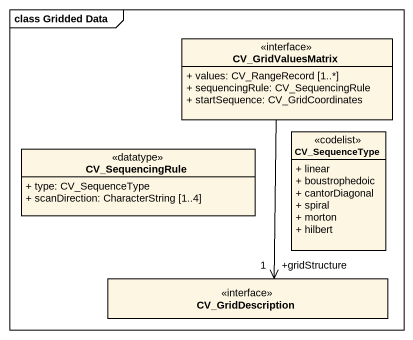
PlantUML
@startuml
mainframe class Gridded Data
hide circle
hide empty members
skinparam classAttributeIconSize 0
class CV_GridValuesMatrix <<interface>> {
  + values: CV_RangeRecord [1..*]
  + sequencingRule: CV_SequencingRule
  + startSequence: CV_GridCoordinates
}
class CV_SequenceType <<codelist>> {
  + linear
  + boustrophedoic
  + cantorDiagonal
  + spiral
  + morton
  + hilbert
}
class CV_SequencingRule <<datatype>> {
  + type: CV_SequenceType
  + scanDirection: CharacterString [1..4]
}
class CV_GridDescription <<interface>>
CV_GridDescription "+gridStructure\n1" <-up- CV_GridValuesMatrix
@enduml
